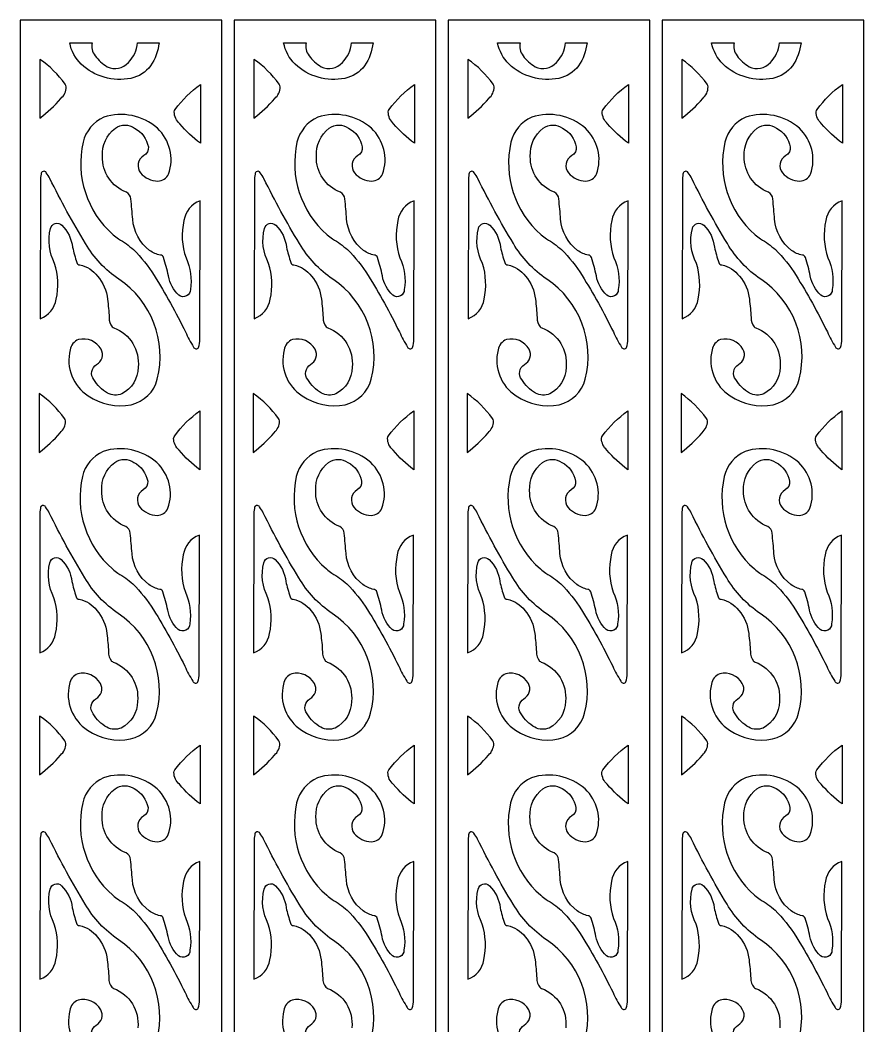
# Model space of a CAD drawing. Header units: millimetres. Extents: x -473 to 1356, y -998 to 3157.
# Drawn here: x -473.5 to -55.5, y 499.9 to 998 of the extents above; entities that cross this region are included whole.
import ezdxf

# ---------------------------------------------------------------- set-up
doc = ezdxf.new("R2010")
doc.units = ezdxf.units.MM
doc.layers.add('Default', color=70, linetype='Continuous')

msp = doc.modelspace()

# ---------------------------------------------------------------- linework, layer by layer
at = {"layer": 'Default'}
for points in [[(-473.5, -998), (-373.5, -998), (-373.5, 998), (-473.5, 998)], [(-367.5, -998), (-267.5, -998), (-267.5, 998), (-367.5, 998)], [(-261.5, -998), (-161.5, -998), (-161.5, 998), (-261.5, 998)], [(-155.5, -998), (-55.5, -998), (-55.5, 998), (-155.5, 998)]]:
    msp.add_lwpolyline(points, close=True, dxfattribs=at)
for points in [[(-415.29, 986.72), (-404.64, 986.72, -0.117932), (-408.84, 975.39, -0.183754), (-418.61, 969.14, -0.243284), (-443.26, 976.19, -0.153221), (-448.95, 986.72), (-437.77, 986.72, 0.232988), (-436.33, 980.37, 0.116256), (-430.32, 974.92, 0.344386), (-419.84, 976.99, 0.173524)], [(-309.29, 986.72), (-298.64, 986.72, -0.117932), (-302.84, 975.39, -0.183754), (-312.61, 969.14, -0.243284), (-337.26, 976.19, -0.153221), (-342.95, 986.72), (-331.77, 986.72, 0.232988), (-330.33, 980.37, 0.116256), (-324.32, 974.92, 0.344386), (-313.84, 976.99, 0.173524)], [(-203.29, 986.72), (-192.64, 986.72, -0.117932), (-196.84, 975.39, -0.183754), (-206.61, 969.14, -0.243284), (-231.26, 976.19, -0.153221), (-236.95, 986.72), (-225.77, 986.72, 0.232988), (-224.33, 980.37, 0.116256), (-218.32, 974.92, 0.344386), (-207.84, 976.99, 0.173524)], [(-97.29, 986.72), (-86.64, 986.72, -0.117932), (-90.84, 975.39, -0.183754), (-100.61, 969.14, -0.243284), (-125.26, 976.19, -0.153221), (-130.95, 986.72), (-119.77, 986.72, 0.232988), (-118.33, 980.37, 0.116256), (-112.32, 974.92, 0.344386), (-101.84, 976.99, 0.173524)], [(-451.21, 966.29, 0.086422), (-463.66, 978.55), (-463.66, 949.49, 0.059153), (-453.36, 959.19, 0.225593), (-450.7, 965.01, 0.123179)], [(-345.21, 966.29, 0.086422), (-357.66, 978.55), (-357.66, 949.49, 0.059153), (-347.36, 959.19, 0.225593), (-344.7, 965.01, 0.123179)], [(-239.21, 966.29, 0.086422), (-251.66, 978.55), (-251.66, 949.49, 0.059153), (-241.36, 959.19, 0.225593), (-238.7, 965.01, 0.123179)], [(-133.21, 966.29, 0.086422), (-145.66, 978.55), (-145.66, 949.49, 0.059153), (-135.36, 959.19, 0.225593), (-132.7, 965.01, 0.123179)], [(-396.61, 953.79, -0.086422), (-384.15, 966.06), (-384.15, 936.99, -0.059153), (-394.45, 946.7, -0.225593), (-397.11, 952.52, -0.123179)], [(-290.61, 953.79, -0.086422), (-278.15, 966.06), (-278.15, 936.99, -0.059153), (-288.45, 946.7, -0.225593), (-291.11, 952.52, -0.123179)], [(-184.61, 953.79, -0.086422), (-172.15, 966.06), (-172.15, 936.99, -0.059153), (-182.45, 946.7, -0.225593), (-185.11, 952.52, -0.123179)], [(-78.61, 953.79, -0.086422), (-66.15, 966.06), (-66.15, 936.99, -0.059153), (-76.45, 946.7, -0.225593), (-79.11, 952.52, -0.123179)], [(-387.56, 836.08, 0.607532), (-385.09, 835.84, 0.07766), (-384.45, 839.97), (-384.33, 908.53, 0.277254), (-392.33, 898.69, 0.142966), (-391.31, 880.22, -0.151279), (-389.17, 864.62, -0.633105), (-394.83, 861.74, -0.158849), (-400.04, 871.28, 0.032552), (-402.49, 880.43, 0.334294), (-403.98, 881.62, -0.113342), (-409.36, 883.96, -0.21106), (-417.73, 899.37, 0.007665), (-418.63, 909.42, 0.27104), (-420.76, 912.73, -0.318961), (-432.75, 930.53, -0.248162), (-426.32, 944.47, -0.315785), (-416.78, 944.53, -0.22883), (-409.97, 935.16, -0.306777), (-412.17, 930.9, 0.462418), (-413.81, 922.3, 0.21084), (-405.29, 918.26, 0.289861), (-399.92, 921.76, 0.297574), (-405.48, 944.41, 0.265986), (-432.04, 949.93, 0.230924), (-442.34, 937.51, 0.274729), (-427.44, 891.72, 0.02583), (-424.68, 889.64, -0.050438), (-417.33, 884.32, -0.057018), (-407.11, 871.53, -0.026241), (-391.59, 843.55, 0.03256)], [(-281.56, 836.08, 0.607532), (-279.09, 835.84, 0.07766), (-278.45, 839.97), (-278.33, 908.53, 0.277254), (-286.33, 898.69, 0.142966), (-285.31, 880.22, -0.151279), (-283.17, 864.62, -0.633105), (-288.83, 861.74, -0.158849), (-294.04, 871.28, 0.032552), (-296.49, 880.43, 0.334294), (-297.98, 881.62, -0.113342), (-303.36, 883.96, -0.21106), (-311.73, 899.37, 0.007665), (-312.63, 909.42, 0.27104), (-314.76, 912.73, -0.318961), (-326.75, 930.53, -0.248162), (-320.32, 944.47, -0.315785), (-310.78, 944.53, -0.22883), (-303.97, 935.16, -0.306777), (-306.17, 930.9, 0.462418), (-307.81, 922.3, 0.21084), (-299.29, 918.26, 0.289861), (-293.92, 921.76, 0.297574), (-299.48, 944.41, 0.265986), (-326.04, 949.93, 0.230924), (-336.34, 937.51, 0.274729), (-321.44, 891.72, 0.02583), (-318.68, 889.64, -0.050438), (-311.33, 884.32, -0.057018), (-301.11, 871.53, -0.026241), (-285.59, 843.55, 0.03256)], [(-175.56, 836.08, 0.607532), (-173.09, 835.84, 0.07766), (-172.45, 839.97), (-172.33, 908.53, 0.277254), (-180.33, 898.69, 0.142966), (-179.31, 880.22, -0.151279), (-177.17, 864.62, -0.633105), (-182.83, 861.74, -0.158849), (-188.04, 871.28, 0.032552), (-190.49, 880.43, 0.334294), (-191.98, 881.62, -0.113342), (-197.36, 883.96, -0.21106), (-205.73, 899.37, 0.007665), (-206.63, 909.42, 0.27104), (-208.76, 912.73, -0.318961), (-220.75, 930.53, -0.248162), (-214.32, 944.47, -0.315785), (-204.78, 944.53, -0.22883), (-197.97, 935.16, -0.306777), (-200.17, 930.9, 0.462418), (-201.81, 922.3, 0.21084), (-193.29, 918.26, 0.289861), (-187.92, 921.76, 0.297574), (-193.48, 944.41, 0.265986), (-220.04, 949.93, 0.230924), (-230.34, 937.51, 0.274729), (-215.44, 891.72, 0.02583), (-212.68, 889.64, -0.050438), (-205.33, 884.32, -0.057018), (-195.11, 871.53, -0.026241), (-179.59, 843.55, 0.03256)], [(-69.56, 836.08, 0.607532), (-67.09, 835.84, 0.07766), (-66.45, 839.97), (-66.33, 908.53, 0.277254), (-74.33, 898.69, 0.142966), (-73.31, 880.22, -0.151279), (-71.17, 864.62, -0.633105), (-76.83, 861.74, -0.158849), (-82.04, 871.28, 0.032552), (-84.49, 880.43, 0.334294), (-85.98, 881.62, -0.113342), (-91.36, 883.96, -0.21106), (-99.73, 899.37, 0.007665), (-100.63, 909.42, 0.27104), (-102.76, 912.73, -0.318961), (-114.75, 930.53, -0.248162), (-108.32, 944.47, -0.315785), (-98.78, 944.53, -0.22883), (-91.97, 935.16, -0.306777), (-94.17, 930.9, 0.462418), (-95.81, 922.3, 0.21084), (-87.29, 918.26, 0.289861), (-81.92, 921.76, 0.297574), (-87.48, 944.41, 0.265986), (-114.04, 949.93, 0.230924), (-124.34, 937.51, 0.274729), (-109.44, 891.72, 0.02583), (-106.68, 889.64, -0.050438), (-99.33, 884.32, -0.057018), (-89.11, 871.53, -0.026241), (-73.59, 843.55, 0.03256)], [(-455.6, 859.76, 0.127135), (-456.4, 877.5, -0.182839), (-458.48, 894.79, -0.592913), (-452.85, 896.44, -0.173801), (-447.52, 885.55, 0.025056), (-445.41, 877.98, 0.347821), (-443.9, 876.74, -0.184511), (-435.2, 871.23, -0.161269), (-430.25, 859.74, -0.022687), (-429.39, 850.72, 0.203133), (-427.84, 846.14, 0.103035), (-427.04, 845.63, -0.341915), (-415.02, 826.1, -0.280497), (-423.11, 812.96, -0.229128), (-430.16, 813.31, -0.128022), (-436.98, 819.99, -0.447908), (-435.67, 827.45, 0.425572), (-433.4, 835.03, 0.33808), (-444.56, 839.78, 0.274435), (-448.71, 834.66, 0.320078), (-439.74, 811.87, 0.200642), (-418.45, 807.53, 0.28207), (-405.55, 820.23, 0.317808), (-424.56, 869.67, -0.11268), (-441.13, 887.4, -0.023318), (-458.72, 919.54, 0.043642), (-460.54, 922.43, 0.776457), (-463.13, 921.73, 0.045129), (-463.37, 918.39), (-463.49, 850.12, 0.264519)], [(-349.6, 859.76, 0.127135), (-350.4, 877.5, -0.182839), (-352.48, 894.79, -0.592913), (-346.85, 896.44, -0.173801), (-341.52, 885.55, 0.025056), (-339.41, 877.98, 0.347821), (-337.9, 876.74, -0.184511), (-329.2, 871.23, -0.161269), (-324.25, 859.74, -0.022687), (-323.39, 850.72, 0.203133), (-321.84, 846.14, 0.103035), (-321.04, 845.63, -0.341915), (-309.02, 826.1, -0.280497), (-317.11, 812.96, -0.229128), (-324.16, 813.31, -0.128022), (-330.98, 819.99, -0.447908), (-329.67, 827.45, 0.425572), (-327.4, 835.03, 0.33808), (-338.56, 839.78, 0.274435), (-342.71, 834.66, 0.320078), (-333.74, 811.87, 0.200642), (-312.45, 807.53, 0.28207), (-299.55, 820.23, 0.317808), (-318.56, 869.67, -0.11268), (-335.13, 887.4, -0.023318), (-352.72, 919.54, 0.043642), (-354.54, 922.43, 0.776457), (-357.13, 921.73, 0.045129), (-357.37, 918.39), (-357.49, 850.12, 0.264519)], [(-243.6, 859.76, 0.127135), (-244.4, 877.5, -0.182839), (-246.48, 894.79, -0.592913), (-240.85, 896.44, -0.173801), (-235.52, 885.55, 0.025056), (-233.41, 877.98, 0.347821), (-231.9, 876.74, -0.184511), (-223.2, 871.23, -0.161269), (-218.25, 859.74, -0.022687), (-217.39, 850.72, 0.203133), (-215.84, 846.14, 0.103035), (-215.04, 845.63, -0.341915), (-203.02, 826.1, -0.280497), (-211.11, 812.96, -0.229128), (-218.16, 813.31, -0.128022), (-224.98, 819.99, -0.447908), (-223.67, 827.45, 0.425572), (-221.4, 835.03, 0.33808), (-232.56, 839.78, 0.274435), (-236.71, 834.66, 0.320078), (-227.74, 811.87, 0.200642), (-206.45, 807.53, 0.28207), (-193.55, 820.23, 0.317808), (-212.56, 869.67, -0.11268), (-229.13, 887.4, -0.023318), (-246.72, 919.54, 0.043642), (-248.54, 922.43, 0.776457), (-251.13, 921.73, 0.045129), (-251.37, 918.39), (-251.49, 850.12, 0.264519)], [(-137.6, 859.76, 0.127135), (-138.4, 877.5, -0.182839), (-140.48, 894.79, -0.592913), (-134.85, 896.44, -0.173801), (-129.52, 885.55, 0.025056), (-127.41, 877.98, 0.347821), (-125.9, 876.74, -0.184511), (-117.2, 871.23, -0.161269), (-112.25, 859.74, -0.022687), (-111.39, 850.72, 0.203133), (-109.84, 846.14, 0.103035), (-109.04, 845.63, -0.341915), (-97.02, 826.1, -0.280497), (-105.11, 812.96, -0.229128), (-112.16, 813.31, -0.128022), (-118.98, 819.99, -0.447908), (-117.67, 827.45, 0.425572), (-115.4, 835.03, 0.33808), (-126.56, 839.78, 0.274435), (-130.71, 834.66, 0.320078), (-121.74, 811.87, 0.200642), (-100.45, 807.53, 0.28207), (-87.55, 820.23, 0.317808), (-106.56, 869.67, -0.11268), (-123.13, 887.4, -0.023318), (-140.72, 919.54, 0.043642), (-142.54, 922.43, 0.776457), (-145.13, 921.73, 0.045129), (-145.37, 918.39), (-145.49, 850.12, 0.264519)], [(-451.53, 800.74, 0.086422), (-463.99, 813), (-463.99, 783.94, 0.059153), (-453.69, 793.64, 0.225593), (-451.02, 799.46, 0.123179)], [(-345.53, 800.74, 0.086422), (-357.99, 813), (-357.99, 783.94, 0.059153), (-347.69, 793.64, 0.225593), (-345.02, 799.46, 0.123179)], [(-239.53, 800.74, 0.086422), (-251.99, 813), (-251.99, 783.94, 0.059153), (-241.69, 793.64, 0.225593), (-239.02, 799.46, 0.123179)], [(-133.53, 800.74, 0.086422), (-145.99, 813), (-145.99, 783.94, 0.059153), (-135.69, 793.64, 0.225593), (-133.02, 799.46, 0.123179)], [(-396.93, 792.15, -0.086422), (-384.47, 804.42), (-384.47, 775.35, -0.059153), (-394.77, 785.05, -0.225593), (-397.44, 790.87, -0.123179)], [(-396.93, 792.15, -0.086422), (-384.47, 804.42), (-384.47, 775.35, -0.059153), (-394.77, 785.05, -0.225593), (-397.44, 790.87, -0.123179)], [(-290.93, 792.15, -0.086422), (-278.47, 804.42), (-278.47, 775.35, -0.059153), (-288.77, 785.05, -0.225593), (-291.44, 790.87, -0.123179)], [(-290.93, 792.15, -0.086422), (-278.47, 804.42), (-278.47, 775.35, -0.059153), (-288.77, 785.05, -0.225593), (-291.44, 790.87, -0.123179)], [(-184.93, 792.15, -0.086422), (-172.47, 804.42), (-172.47, 775.35, -0.059153), (-182.77, 785.05, -0.225593), (-185.44, 790.87, -0.123179)], [(-184.93, 792.15, -0.086422), (-172.47, 804.42), (-172.47, 775.35, -0.059153), (-182.77, 785.05, -0.225593), (-185.44, 790.87, -0.123179)], [(-78.93, 792.15, -0.086422), (-66.47, 804.42), (-66.47, 775.35, -0.059153), (-76.77, 785.05, -0.225593), (-79.44, 790.87, -0.123179)], [(-78.93, 792.15, -0.086422), (-66.47, 804.42), (-66.47, 775.35, -0.059153), (-76.77, 785.05, -0.225593), (-79.44, 790.87, -0.123179)], [(-387.88, 670.53, 0.607532), (-385.41, 670.29, 0.07766), (-384.77, 674.42), (-384.66, 742.98, 0.277254), (-392.65, 733.14, 0.142966), (-391.63, 714.67, -0.151279), (-389.5, 699.07, -0.633105), (-395.16, 696.19, -0.158849), (-400.37, 705.73, 0.032552), (-402.82, 714.88, 0.334294), (-404.31, 716.07, -0.113342), (-409.68, 718.41, -0.21106), (-418.05, 733.82, 0.007665), (-418.95, 743.87, 0.27104), (-421.08, 747.18, -0.318961), (-433.08, 764.98, -0.248162), (-426.65, 778.92, -0.315785), (-417.11, 778.98, -0.22883), (-410.3, 769.61, -0.306777), (-412.5, 765.35, 0.462418), (-414.13, 756.75, 0.21084), (-405.62, 752.71, 0.289861), (-400.24, 756.21, 0.297574), (-405.8, 778.86, 0.265986), (-432.36, 784.38, 0.230924), (-442.67, 771.96, 0.274729), (-427.77, 726.17, 0.02583), (-425.01, 724.09, -0.050438), (-417.66, 718.77, -0.057018), (-407.44, 705.98, -0.026241), (-391.92, 677.99, 0.03256)], [(-281.88, 670.53, 0.607532), (-279.41, 670.29, 0.07766), (-278.77, 674.42), (-278.66, 742.98, 0.277254), (-286.65, 733.14, 0.142966), (-285.63, 714.67, -0.151279), (-283.5, 699.07, -0.633105), (-289.16, 696.19, -0.158849), (-294.37, 705.73, 0.032552), (-296.82, 714.88, 0.334294), (-298.31, 716.07, -0.113342), (-303.68, 718.41, -0.21106), (-312.05, 733.82, 0.007665), (-312.95, 743.87, 0.27104), (-315.08, 747.18, -0.318961), (-327.08, 764.98, -0.248162), (-320.65, 778.92, -0.315785), (-311.11, 778.98, -0.22883), (-304.3, 769.61, -0.306777), (-306.5, 765.35, 0.462418), (-308.13, 756.75, 0.21084), (-299.62, 752.71, 0.289861), (-294.24, 756.21, 0.297574), (-299.8, 778.86, 0.265986), (-326.36, 784.38, 0.230924), (-336.67, 771.96, 0.274729), (-321.77, 726.17, 0.02583), (-319.01, 724.09, -0.050438), (-311.66, 718.77, -0.057018), (-301.44, 705.98, -0.026241), (-285.92, 677.99, 0.03256)], [(-175.88, 670.53, 0.607532), (-173.41, 670.29, 0.07766), (-172.77, 674.42), (-172.66, 742.98, 0.277254), (-180.65, 733.14, 0.142966), (-179.63, 714.67, -0.151279), (-177.5, 699.07, -0.633105), (-183.16, 696.19, -0.158849), (-188.37, 705.73, 0.032552), (-190.82, 714.88, 0.334294), (-192.31, 716.07, -0.113342), (-197.68, 718.41, -0.21106), (-206.05, 733.82, 0.007665), (-206.95, 743.87, 0.27104), (-209.08, 747.18, -0.318961), (-221.08, 764.98, -0.248162), (-214.65, 778.92, -0.315785), (-205.11, 778.98, -0.22883), (-198.3, 769.61, -0.306777), (-200.5, 765.35, 0.462418), (-202.13, 756.75, 0.21084), (-193.62, 752.71, 0.289861), (-188.24, 756.21, 0.297574), (-193.8, 778.86, 0.265986), (-220.36, 784.38, 0.230924), (-230.67, 771.96, 0.274729), (-215.77, 726.17, 0.02583), (-213.01, 724.09, -0.050438), (-205.66, 718.77, -0.057018), (-195.44, 705.98, -0.026241), (-179.92, 677.99, 0.03256)], [(-69.88, 670.53, 0.607532), (-67.41, 670.29, 0.07766), (-66.77, 674.42), (-66.66, 742.98, 0.277254), (-74.65, 733.14, 0.142966), (-73.63, 714.67, -0.151279), (-71.5, 699.07, -0.633105), (-77.16, 696.19, -0.158849), (-82.37, 705.73, 0.032552), (-84.82, 714.88, 0.334294), (-86.31, 716.07, -0.113342), (-91.68, 718.41, -0.21106), (-100.05, 733.82, 0.007665), (-100.95, 743.87, 0.27104), (-103.08, 747.18, -0.318961), (-115.08, 764.98, -0.248162), (-108.65, 778.92, -0.315785), (-99.11, 778.98, -0.22883), (-92.3, 769.61, -0.306777), (-94.5, 765.35, 0.462418), (-96.13, 756.75, 0.21084), (-87.62, 752.71, 0.289861), (-82.24, 756.21, 0.297574), (-87.8, 778.86, 0.265986), (-114.36, 784.38, 0.230924), (-124.67, 771.96, 0.274729), (-109.77, 726.17, 0.02583), (-107.01, 724.09, -0.050438), (-99.66, 718.77, -0.057018), (-89.44, 705.98, -0.026241), (-73.92, 677.99, 0.03256)], [(-455.93, 694.21, 0.127135), (-456.72, 711.95, -0.182839), (-458.8, 729.24, -0.592913), (-453.17, 730.89, -0.173801), (-447.85, 720, 0.025056), (-445.73, 712.43, 0.347821), (-444.22, 711.19, -0.184511), (-435.52, 705.68, -0.161269), (-430.58, 694.19, -0.022687), (-429.72, 685.17, 0.203133), (-428.16, 680.59, 0.103035), (-427.36, 680.08, -0.341915), (-415.34, 660.55, -0.280497), (-423.43, 647.41, -0.229128), (-430.48, 647.76, -0.128022), (-437.31, 654.44, -0.447908), (-435.99, 661.9, 0.425572), (-433.73, 669.48, 0.33808), (-444.89, 674.23, 0.274435), (-449.04, 669.11, 0.320078), (-440.07, 646.32, 0.200642), (-418.77, 641.97, 0.28207), (-405.87, 654.68, 0.317808), (-424.89, 704.12, -0.11268), (-441.45, 721.85, -0.023318), (-459.05, 753.99, 0.043642), (-460.86, 756.88, 0.776457), (-463.45, 756.18, 0.045129), (-463.7, 752.84), (-463.81, 684.57, 0.264519)], [(-349.93, 694.21, 0.127135), (-350.72, 711.95, -0.182839), (-352.8, 729.24, -0.592913), (-347.17, 730.89, -0.173801), (-341.85, 720, 0.025056), (-339.73, 712.43, 0.347821), (-338.22, 711.19, -0.184511), (-329.52, 705.68, -0.161269), (-324.58, 694.19, -0.022687), (-323.72, 685.17, 0.203133), (-322.16, 680.59, 0.103035), (-321.36, 680.08, -0.341915), (-309.34, 660.55, -0.280497), (-317.43, 647.41, -0.229128), (-324.48, 647.76, -0.128022), (-331.31, 654.44, -0.447908), (-329.99, 661.9, 0.425572), (-327.73, 669.48, 0.33808), (-338.89, 674.23, 0.274435), (-343.04, 669.11, 0.320078), (-334.07, 646.32, 0.200642), (-312.77, 641.97, 0.28207), (-299.87, 654.68, 0.317808), (-318.89, 704.12, -0.11268), (-335.45, 721.85, -0.023318), (-353.05, 753.99, 0.043642), (-354.86, 756.88, 0.776457), (-357.45, 756.18, 0.045129), (-357.7, 752.84), (-357.81, 684.57, 0.264519)], [(-243.93, 694.21, 0.127135), (-244.72, 711.95, -0.182839), (-246.8, 729.24, -0.592913), (-241.17, 730.89, -0.173801), (-235.85, 720, 0.025056), (-233.73, 712.43, 0.347821), (-232.22, 711.19, -0.184511), (-223.52, 705.68, -0.161269), (-218.58, 694.19, -0.022687), (-217.72, 685.17, 0.203133), (-216.16, 680.59, 0.103035), (-215.36, 680.08, -0.341915), (-203.34, 660.55, -0.280497), (-211.43, 647.41, -0.229128), (-218.48, 647.76, -0.128022), (-225.31, 654.44, -0.447908), (-223.99, 661.9, 0.425572), (-221.73, 669.48, 0.33808), (-232.89, 674.23, 0.274435), (-237.04, 669.11, 0.320078), (-228.07, 646.32, 0.200642), (-206.77, 641.97, 0.28207), (-193.87, 654.68, 0.317808), (-212.89, 704.12, -0.11268), (-229.45, 721.85, -0.023318), (-247.05, 753.99, 0.043642), (-248.86, 756.88, 0.776457), (-251.45, 756.18, 0.045129), (-251.7, 752.84), (-251.81, 684.57, 0.264519)], [(-137.93, 694.21, 0.127135), (-138.72, 711.95, -0.182839), (-140.8, 729.24, -0.592913), (-135.17, 730.89, -0.173801), (-129.85, 720, 0.025056), (-127.73, 712.43, 0.347821), (-126.22, 711.19, -0.184511), (-117.52, 705.68, -0.161269), (-112.58, 694.19, -0.022687), (-111.72, 685.17, 0.203133), (-110.16, 680.59, 0.103035), (-109.36, 680.08, -0.341915), (-97.34, 660.55, -0.280497), (-105.43, 647.41, -0.229128), (-112.48, 647.76, -0.128022), (-119.31, 654.44, -0.447908), (-117.99, 661.9, 0.425572), (-115.73, 669.48, 0.33808), (-126.89, 674.23, 0.274435), (-131.04, 669.11, 0.320078), (-122.07, 646.32, 0.200642), (-100.77, 641.97, 0.28207), (-87.87, 654.68, 0.317808), (-106.89, 704.12, -0.11268), (-123.45, 721.85, -0.023318), (-141.05, 753.99, 0.043642), (-142.86, 756.88, 0.776457), (-145.45, 756.18, 0.045129), (-145.7, 752.84), (-145.81, 684.57, 0.264519)], [(-451.37, 641.08, 0.086422), (-463.82, 653.34), (-463.82, 624.28, 0.059153), (-453.53, 633.98, 0.225593), (-450.86, 639.8, 0.123179)], [(-345.37, 641.08, 0.086422), (-357.82, 653.34), (-357.82, 624.28, 0.059153), (-347.53, 633.98, 0.225593), (-344.86, 639.8, 0.123179)], [(-239.37, 641.08, 0.086422), (-251.82, 653.34), (-251.82, 624.28, 0.059153), (-241.53, 633.98, 0.225593), (-238.86, 639.8, 0.123179)], [(-133.37, 641.08, 0.086422), (-145.82, 653.34), (-145.82, 624.28, 0.059153), (-135.53, 633.98, 0.225593), (-132.86, 639.8, 0.123179)], [(-396.77, 626.63, -0.086422), (-384.31, 638.89), (-384.31, 609.83, -0.059153), (-394.61, 619.53, -0.225593), (-397.28, 625.35, -0.123179)], [(-290.77, 626.63, -0.086422), (-278.31, 638.89), (-278.31, 609.83, -0.059153), (-288.61, 619.53, -0.225593), (-291.28, 625.35, -0.123179)], [(-184.77, 626.63, -0.086422), (-172.31, 638.89), (-172.31, 609.83, -0.059153), (-182.61, 619.53, -0.225593), (-185.28, 625.35, -0.123179)], [(-78.77, 626.63, -0.086422), (-66.31, 638.89), (-66.31, 609.83, -0.059153), (-76.61, 619.53, -0.225593), (-79.28, 625.35, -0.123179)], [(-387.72, 508.92, 0.607532), (-385.25, 508.68, 0.07766), (-384.61, 512.8), (-384.5, 581.37, 0.277254), (-392.49, 571.53, 0.142966), (-391.47, 553.06, -0.151279), (-389.34, 537.46, -0.633105), (-395, 534.57, -0.158849), (-400.21, 544.12, 0.032552), (-402.65, 553.26, 0.334294), (-404.14, 554.45, -0.113342), (-409.52, 556.79, -0.21106), (-417.89, 572.21, 0.007665), (-418.79, 582.26, 0.27104), (-420.92, 585.56, -0.318961), (-432.92, 603.36, -0.248162), (-426.48, 617.31, -0.315785), (-416.94, 617.37, -0.22883), (-410.14, 608, -0.306777), (-412.33, 603.74, 0.462418), (-413.97, 595.14, 0.21084), (-405.46, 591.1, 0.289861), (-400.08, 594.59, 0.297574), (-405.64, 617.24, 0.265986), (-432.2, 622.77, 0.230924), (-442.5, 610.34, 0.274729), (-427.61, 564.56, 0.02583), (-424.84, 562.48, -0.050438), (-417.5, 557.15, -0.057018), (-407.28, 544.37, -0.026241), (-391.76, 516.38, 0.03256)], [(-281.72, 508.92, 0.607532), (-279.25, 508.68, 0.07766), (-278.61, 512.8), (-278.5, 581.37, 0.277254), (-286.49, 571.53, 0.142966), (-285.47, 553.06, -0.151279), (-283.34, 537.46, -0.633105), (-289, 534.57, -0.158849), (-294.21, 544.12, 0.032552), (-296.65, 553.26, 0.334294), (-298.14, 554.45, -0.113342), (-303.52, 556.79, -0.21106), (-311.89, 572.21, 0.007665), (-312.79, 582.26, 0.27104), (-314.92, 585.56, -0.318961), (-326.92, 603.36, -0.248162), (-320.48, 617.31, -0.315785), (-310.94, 617.37, -0.22883), (-304.14, 608, -0.306777), (-306.33, 603.74, 0.462418), (-307.97, 595.14, 0.21084), (-299.46, 591.1, 0.289861), (-294.08, 594.59, 0.297574), (-299.64, 617.24, 0.265986), (-326.2, 622.77, 0.230924), (-336.5, 610.34, 0.274729), (-321.61, 564.56, 0.02583), (-318.84, 562.48, -0.050438), (-311.5, 557.15, -0.057018), (-301.28, 544.37, -0.026241), (-285.76, 516.38, 0.03256)], [(-175.72, 508.92, 0.607532), (-173.25, 508.68, 0.07766), (-172.61, 512.8), (-172.5, 581.37, 0.277254), (-180.49, 571.53, 0.142966), (-179.47, 553.06, -0.151279), (-177.34, 537.46, -0.633105), (-183, 534.57, -0.158849), (-188.21, 544.12, 0.032552), (-190.65, 553.26, 0.334294), (-192.14, 554.45, -0.113342), (-197.52, 556.79, -0.21106), (-205.89, 572.21, 0.007665), (-206.79, 582.26, 0.27104), (-208.92, 585.56, -0.318961), (-220.92, 603.36, -0.248162), (-214.48, 617.31, -0.315785), (-204.94, 617.37, -0.22883), (-198.14, 608, -0.306777), (-200.33, 603.74, 0.462418), (-201.97, 595.14, 0.21084), (-193.46, 591.1, 0.289861), (-188.08, 594.59, 0.297574), (-193.64, 617.24, 0.265986), (-220.2, 622.77, 0.230924), (-230.5, 610.34, 0.274729), (-215.61, 564.56, 0.02583), (-212.84, 562.48, -0.050438), (-205.5, 557.15, -0.057018), (-195.28, 544.37, -0.026241), (-179.76, 516.38, 0.03256)], [(-69.72, 508.92, 0.607532), (-67.25, 508.68, 0.07766), (-66.61, 512.8), (-66.5, 581.37, 0.277254), (-74.49, 571.53, 0.142966), (-73.47, 553.06, -0.151279), (-71.34, 537.46, -0.633105), (-77, 534.57, -0.158849), (-82.21, 544.12, 0.032552), (-84.65, 553.26, 0.334294), (-86.14, 554.45, -0.113342), (-91.52, 556.79, -0.21106), (-99.89, 572.21, 0.007665), (-100.79, 582.26, 0.27104), (-102.92, 585.56, -0.318961), (-114.92, 603.36, -0.248162), (-108.48, 617.31, -0.315785), (-98.94, 617.37, -0.22883), (-92.14, 608, -0.306777), (-94.33, 603.74, 0.462418), (-95.97, 595.14, 0.21084), (-87.46, 591.1, 0.289861), (-82.08, 594.59, 0.297574), (-87.64, 617.24, 0.265986), (-114.2, 622.77, 0.230924), (-124.5, 610.34, 0.274729), (-109.61, 564.56, 0.02583), (-106.84, 562.48, -0.050438), (-99.5, 557.15, -0.057018), (-89.28, 544.37, -0.026241), (-73.76, 516.38, 0.03256)]]:
    msp.add_lwpolyline(points, format="xyb", close=True, dxfattribs=at)
for points in [[(-405.71, 493.06, 0.317808), (-424.73, 542.51, -0.11268), (-441.29, 560.24, -0.023318), (-458.88, 592.37, 0.043642), (-460.7, 595.27, 0.776457), (-463.29, 594.57, 0.045129), (-463.54, 591.23), (-463.65, 522.96, 0.264519), (-455.76, 532.6, 0.127135), (-456.56, 550.33, -0.182839), (-458.64, 567.63, -0.592913), (-453.01, 569.28, -0.173801), (-447.68, 558.39, 0.025056), (-445.57, 550.82, 0.347821), (-444.06, 549.58, -0.184511), (-435.36, 544.06, -0.161269), (-430.41, 532.57, -0.022687), (-429.56, 523.55, 0.203133), (-428, 518.98, 0.103035), (-427.2, 518.47, -0.341915), (-415.18, 498.93, -0.280497)], [(-299.71, 493.06, 0.317808), (-318.73, 542.51, -0.11268), (-335.29, 560.24, -0.023318), (-352.88, 592.37, 0.043642), (-354.7, 595.27, 0.776457), (-357.29, 594.57, 0.045129), (-357.54, 591.23), (-357.65, 522.96, 0.264519), (-349.76, 532.6, 0.127135), (-350.56, 550.33, -0.182839), (-352.64, 567.63, -0.592913), (-347.01, 569.28, -0.173801), (-341.68, 558.39, 0.025056), (-339.57, 550.82, 0.347821), (-338.06, 549.58, -0.184511), (-329.36, 544.06, -0.161269), (-324.41, 532.57, -0.022687), (-323.56, 523.55, 0.203133), (-322, 518.98, 0.103035), (-321.2, 518.47, -0.341915), (-309.18, 498.93, -0.280497)], [(-193.71, 493.06, 0.317808), (-212.73, 542.51, -0.11268), (-229.29, 560.24, -0.023318), (-246.88, 592.37, 0.043642), (-248.7, 595.27, 0.776457), (-251.29, 594.57, 0.045129), (-251.54, 591.23), (-251.65, 522.96, 0.264519), (-243.76, 532.6, 0.127135), (-244.56, 550.33, -0.182839), (-246.64, 567.63, -0.592913), (-241.01, 569.28, -0.173801), (-235.68, 558.39, 0.025056), (-233.57, 550.82, 0.347821), (-232.06, 549.58, -0.184511), (-223.36, 544.06, -0.161269), (-218.41, 532.57, -0.022687), (-217.56, 523.55, 0.203133), (-216, 518.98, 0.103035), (-215.2, 518.47, -0.341915), (-203.18, 498.93, -0.280497)], [(-87.71, 493.06, 0.317808), (-106.73, 542.51, -0.11268), (-123.29, 560.24, -0.023318), (-140.88, 592.37, 0.043642), (-142.7, 595.27, 0.776457), (-145.29, 594.57, 0.045129), (-145.54, 591.23), (-145.65, 522.96, 0.264519), (-137.76, 532.6, 0.127135), (-138.56, 550.33, -0.182839), (-140.64, 567.63, -0.592913), (-135.01, 569.28, -0.173801), (-129.68, 558.39, 0.025056), (-127.57, 550.82, 0.347821), (-126.06, 549.58, -0.184511), (-117.36, 544.06, -0.161269), (-112.41, 532.57, -0.022687), (-111.56, 523.55, 0.203133), (-110, 518.98, 0.103035), (-109.2, 518.47, -0.341915), (-97.18, 498.93, -0.280497)], [(-437.14, 492.83, -0.447908), (-435.83, 500.29, 0.425572), (-433.56, 507.87, 0.33808), (-444.73, 512.61, 0.274435), (-448.88, 507.5, 0.320078), (-439.9, 484.71, 0.200642)], [(-331.14, 492.83, -0.447908), (-329.83, 500.29, 0.425572), (-327.56, 507.87, 0.33808), (-338.73, 512.61, 0.274435), (-342.88, 507.5, 0.320078), (-333.9, 484.71, 0.200642)], [(-225.14, 492.83, -0.447908), (-223.83, 500.29, 0.425572), (-221.56, 507.87, 0.33808), (-232.73, 512.61, 0.274435), (-236.88, 507.5, 0.320078), (-227.9, 484.71, 0.200642)], [(-119.14, 492.83, -0.447908), (-117.83, 500.29, 0.425572), (-115.56, 507.87, 0.33808), (-126.73, 512.61, 0.274435), (-130.88, 507.5, 0.320078), (-121.9, 484.71, 0.200642)]]:
    msp.add_lwpolyline(points, format="xyb", dxfattribs=at)

doc.saveas('drawing.dxf')
